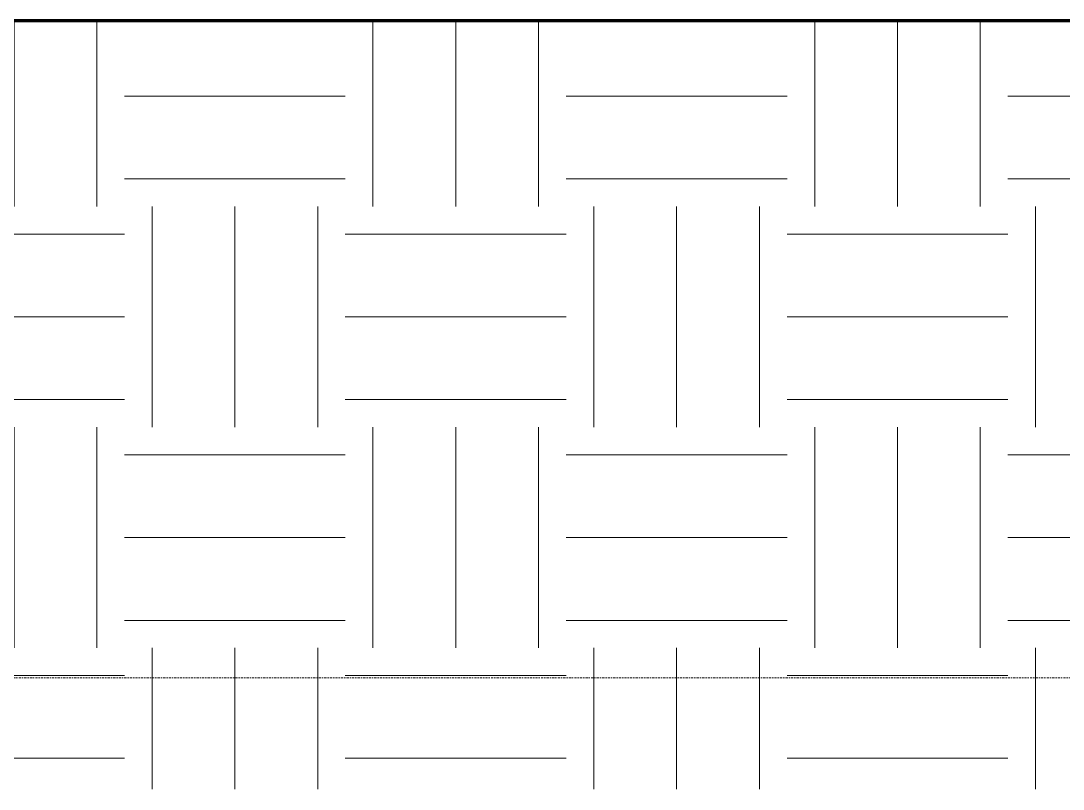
# Model space of a CAD drawing. Header units: millimetres. Extents: x -8546 to 211781, y -3000 to 31870.
# Drawn here: x 180173 to 183169, y -3000 to -790 of the extents above; entities that cross this region are included whole.
import ezdxf

# ---------------------------------------------------------------- set-up
doc = ezdxf.new("R2010")
doc.units = ezdxf.units.MM
doc.linetypes.add('Dash dot', pattern=[15.875, 6.35, -4.7625, 0, -4.7625])
for name, color, linetype, lineweight in [('A-FLOR-LEVL', 51, 'Continuous', 9), ('C-BLDG-PADS', 91, 'Continuous', 9), ('C-TOPO', 7, 'Continuous', 9)]:
    doc.layers.add(name, color=color, linetype=linetype, lineweight=lineweight)

msp = doc.modelspace()

# ---------------------------------------------------------------- hatches: boundary and pattern name
at = {"layer": 'C-TOPO'}
h = msp.add_hatch(dxfattribs=at)
h.set_pattern_fill('FP_209', color=256, style=0, pattern_type=2)
h.set_pattern_definition([(0, (183644.9, 3200), (635, 635), [635, -635]), (0, (183644.9, 3438.1), (635, 635), [635, -635]), (0, (183644.9, 3676.25), (635, 635), [635, -635]), (90, (183724.27, 3755.6), (-635, 635), [635, -635]), (90, (183962.4, 3755.6), (-635, 635), [635, -635]), (90, (184200.5, 3755.6), (-635, 635), [635, -635])])
h.paths.add_polyline_path([(183644.8, -3000), (184085.7, -3000), (184085.7, -790.2), (179759.1, -790.2), (179759.1, -3000), (180305.3, -3000)])

# ---------------------------------------------------------------- linework, layer by layer
at = {"layer": 'A-FLOR-LEVL', "linetype": 'Dash dot'}
msp.add_line((175342, -2680), (191376.6, -2680), dxfattribs=at)
at = {"layer": 'C-BLDG-PADS', "lineweight": 18}
msp.add_line((179759.1, -790), (184085.7, -790), dxfattribs=at)
at = {"layer": 'C-TOPO', "lineweight": 70}
for p, q in [((180305.3, -790.2), (179759.1, -790.2)), ((184085.7, -790.2), (180305.3, -790.2))]:
    msp.add_line(p, q, dxfattribs=at)
at = {"layer": 'C-TOPO'}
for q in [(179759.1, -790.2), (184085.7, -790.2)]:
    msp.add_line((180305.3, -790.2), q, dxfattribs=at)

doc.saveas('drawing.dxf')
